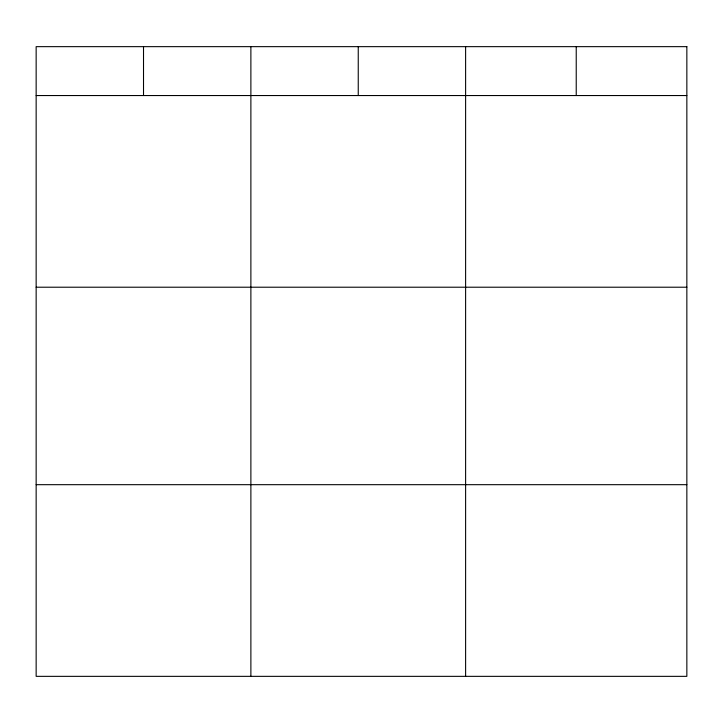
<?xml version="1.0" encoding="UTF-8"?>
<svg xmlns="http://www.w3.org/2000/svg" width="723" height="723" viewBox="0 0 723 723"><rect width="100%" height="100%" fill="white"/><g stroke="black" fill="none" stroke-linecap="round" stroke-linejoin="round"><path stroke-width="1.08" d="M36.15 95.544L686.85 95.544M36.15 287.212L686.85 287.212M36.15 484.681L686.85 484.681M576.231 46.652L576.231 95.544M465.612 46.652L465.612 676.348M358.247 46.652L358.247 95.544M250.881 46.652L250.881 676.348M143.516 46.652L143.516 95.544M686.85 46.652L36.15 46.652L36.15 676.348L686.85 676.348L686.85 46.652"/></g></svg>
